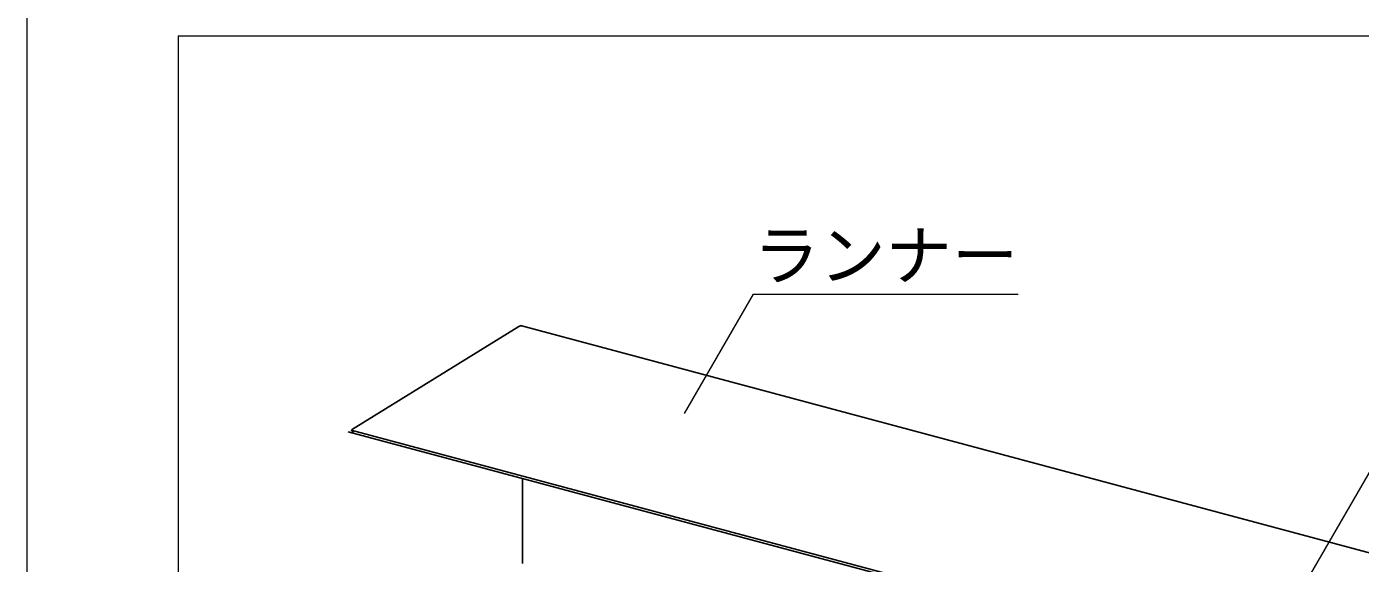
# Model space of a CAD drawing. Units: millimetres on the paper, with parts at other scales. Extents: x -195 to 195, y -135 to 132.
# Drawn here: x -195 to -159.77, y -85.92 to -71.72 of the extents above; entities that cross this region are included whole.
import ezdxf
from ezdxf.enums import TextEntityAlignment as Align

# ---------------------------------------------------------------- set-up
doc = ezdxf.new("R2010")
doc.units = ezdxf.units.MM
for name, color, linetype, lineweight in [('0-3_野縁', 2, 'Continuous', 25), ('3-6_文字', 7, 'Continuous', 18), ('F-3_野縁', 3, 'Continuous', 18)]:
    doc.layers.add(name, color=color, linetype=linetype, lineweight=lineweight)
doc.styles.add('ＭＳ ゴシック', font='')
doc.styles.get('ＭＳ ゴシック').set_extended_font_data('MS Gothic')

msp = doc.modelspace()

# ---------------------------------------------------------------- linework, layer by layer
at = {"layer": '0-3_野縁'}
for p, q in [((-186.424, -82.388), (-181.996, -79.652)), ((-181.959, -79.629), (-130.964, -93.294)), ((-135.476, -96.047), (-186.432, -82.393)), ((-186.424, -82.388), (-186.375, -82.468)), ((-163.39, -88.633), (-186.506, -82.439)), ((-181.905, -85.911), (-181.905, -83.687))]:
    msp.add_line(p, q, dxfattribs=at)
for centre, radius, start, end in [((-181.905, -79.802), 0.176, 120.0189, 121.459), ((-181.912, -79.789), 0.162, 117.1651, 120.0199), ((-181.918, -79.778), 0.149, 114.1458, 117.166), ((-181.922, -79.767), 0.137, 110.9519, 114.1466), ((-181.926, -79.757), 0.126, 107.5762, 110.9525), ((-181.929, -79.747), 0.116, 104.0141, 107.5765), ((-181.931, -79.739), 0.107, 100.2649, 104.014), ((-181.933, -79.732), 0.1, 96.3327, 100.2643), ((-181.933, -79.726), 0.0938, 92.2272, 96.3314), ((-181.934, -79.721), 0.0887, 87.9649, 92.2253), ((-181.933, -79.717), 0.0847, 83.5693, 87.9624), ((-181.933, -79.714), 0.0818, 79.0704, 83.5662), ((-181.933, -79.712), 0.08, 77.2054, 79.0668), ((-182.01, -83.683), 0.105, 9.2971, 9.9871), ((-182.018, -83.684), 0.113, 7.2775, 9.298), ((-182.026, -83.685), 0.121, 5.3452, 7.2783), ((-182.033, -83.686), 0.129, 3.4921, 5.346), ((-182.041, -83.687), 0.137, 1.7102, 3.4928), ((-182.049, -83.687), 0.144, 359.9925, 1.7109), ((-182.056, -85.911), 0.152, 358.3322, 359.9931)]:
    msp.add_arc(centre, radius, start, end, dxfattribs=at)
at = {"layer": '3-6_文字'}
for p, q in [((-175.81, -78.795), (-177.634, -81.954)), ((-175.81, -78.795), (-168.81, -78.795)), ((-158.063, -80.954), (-162.881, -89.299))]:
    msp.add_line(p, q, dxfattribs=at)
at = {"layer": 'F-3_野縁'}
for p, q in [((-195, 132.5), (-195, -132.5)), ((-191, -71.969), (-2.548, -71.969)), ((-191, -71.969), (-191, -112.5))]:
    msp.add_line(p, q, dxfattribs=at)

# ---------------------------------------------------------------- texts
at = {"layer": '3-6_文字', "style": 'ＭＳ ゴシック'}
msp.add_text('ランナー', height=1.283, dxfattribs=at).set_placement((-175.81, -78.795), align=Align.BOTTOM_LEFT)

doc.saveas('drawing.dxf')
